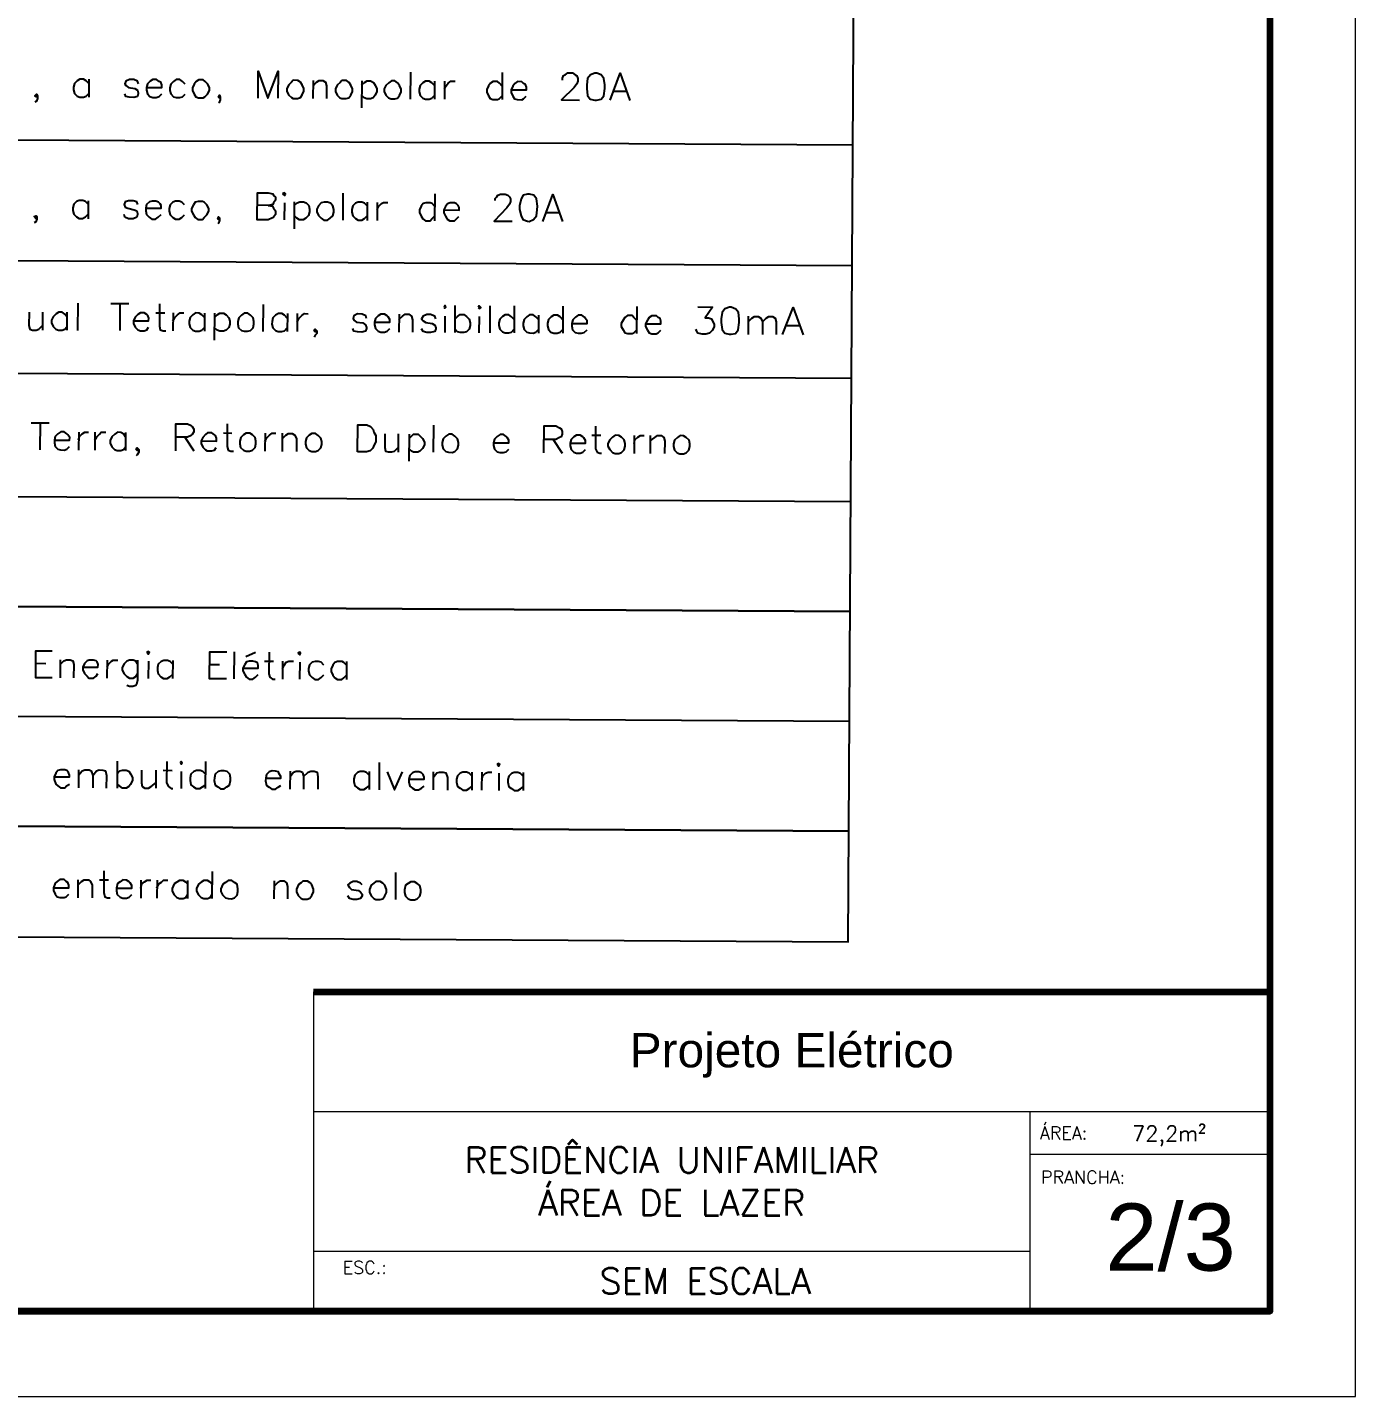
# Model space of a CAD drawing. Header units: millimetres. Extents: x 0 to 13.3, y 0.1 to 9.5.
# Drawn here: x 10.868 to 13.327, y 0.061 to 2.595 of the extents above; entities that cross this region are included whole.
import ezdxf

# ---------------------------------------------------------------- set-up
doc = ezdxf.new("R2010")
doc.units = ezdxf.units.MM
for name, color, linetype, lineweight in [('0.13', 6, 'Continuous', 13), ('0.20', 7, 'Continuous', 20), ('1.00', 5, 'Continuous', 100), ('cotas', 6, 'Continuous', 9)]:
    doc.layers.add(name, color=color, linetype=linetype, lineweight=lineweight)
doc.layers.add('PDF_Geometria', color=7, linetype='Continuous')
doc.styles.add('80X50', font='arial.ttf', dxfattribs={"height": 0.075})
doc.styles.add('REGUA60', font='romans.shx', dxfattribs={"height": 1.5})
doc.styles.add('ROMANS', font='romans.shx')

# ---------------------------------------------------------------- blocks, each defined once
blk = doc.blocks.new('quadro')
at = {"layer": '0.13', "linetype": 'Continuous', "transparency": 33554687}
for p, q in [((1545.2024, 879.4041), (1550.7936, 879.4041)), ((1549.3893, 879.4041), (1549.3893, 878.2385)), ((1549.3893, 879.1541), (1550.7936, 879.1541)), ((1545.2024, 878.5885), (1549.3893, 878.5885))]:
    blk.add_line(p, q, dxfattribs=at)
at = {"layer": '0.20', "color": 5, "linetype": 'Continuous', "transparency": 33554687}
blk.add_line((1545.2024, 880.1041), (1545.2024, 878.2385), dxfattribs=at)
at = {"layer": '1.00', "transparency": 33554687}
blk.add_line((1545.2024, 880.1041), (1550.7936, 880.1041), dxfattribs=at)
blk.add_lwpolyline([(1550.7936, 906.9385), (1510.4936, 906.9385), (1510.4936, 878.2385), (1550.7936, 878.2385)], close=True, dxfattribs=at)
blk.add_lwpolyline([(1550.7936, 878.2385), (1542.2236, 878.2385)], dxfattribs=at)
blk.add_lwpolyline([(1550.7936, 878.2385), (1542.2236, 878.2385)], dxfattribs=at)
at = {"layer": 'cotas', "transparency": 33554687}
blk.add_lwpolyline([(1551.2936, 907.4385), (1509.2436, 907.4385), (1509.2436, 877.7385), (1551.2936, 877.7385)], close=True, dxfattribs=at)
at = {"color": 255, "transparency": 33554687, "style": '80X50'}
blk.add_text('2/3', height=0.39223, dxfattribs=at).set_placement((1549.8313, 878.4746))
at = {"color": 255, "transparency": 33554687, "insert": (1547.998, 879.7322), "char_height": 0.2, "attachment_point": 5, "style": '80X50'}
blk.add_mtext_dynamic_manual_height_columns('\\pxqc;{\\C3;Projeto Elétrico}', width=5.591271, gutter_width=0.375, heights=[0.7], dxfattribs=at)
at = {"layer": '0.20', "color": 40, "transparency": 33554687, "style": 'REGUA60'}
for s, p in [('ÁREA: ', (1549.4483, 879.2416)), ('PRANCHA:', (1549.4547, 878.9829))]:
    blk.add_text(s, height=0.075, dxfattribs=at).set_placement(p)
at = {"layer": '0.20', "transparency": 33554687, "style": 'REGUA60'}
blk.add_text('72,2m²', height=0.09, dxfattribs=at).set_placement((1549.9872, 879.23))
at = {"layer": '0.20', "color": 4, "transparency": 33554687, "char_height": 0.15, "attachment_point": 5, "style": 'ROMANS'}
for s, insert, width in [('RESIDÊNCIA UNIFAMILIAR\\PÁREA DE LAZER', (1547.2958, 878.9963), 4.186955), ('SEM ESCALA', (1547.4919, 878.4135), 3.435796)]:
    blk.add_mtext(s, dxfattribs=dict(at, insert=insert, width=width))
at = {"layer": '0.20', "color": 40, "transparency": 33554687, "insert": (1545.3221, 878.5304), "char_height": 0.075, "width": 1.352845, "attachment_point": 1, "style": 'REGUA60'}
blk.add_mtext('\\pxql; ESC.:', dxfattribs=at)

msp = doc.modelspace()

# ---------------------------------------------------------------- linework, layer by layer
at = {"layer": 'PDF_Geometria', "lineweight": 25}
for points in [[(12.408, 4.2944), (9.4014, 4.3123), (9.3812, 0.9207), (12.3878, 0.9028), (12.4121, 4.9877), (9.4055, 5.0056), (9.3881, 2.0824)], [(11.2954, 2.4643), (11.2957, 2.5143), (11.3137, 2.4642), (11.3324, 2.5141), (11.3321, 2.4641)], [(11.5774, 2.5126), (11.5771, 2.4626)], [(11.7474, 2.5116), (11.7471, 2.4616)], [(11.859, 2.4976), (11.859, 2.501), (11.8607, 2.506), (11.864, 2.5076), (11.869, 2.5109), (11.8774, 2.5109), (11.8823, 2.5075), (11.8857, 2.5058), (11.8873, 2.5008), (11.8873, 2.4958), (11.8856, 2.4908), (11.8805, 2.4842), (11.8571, 2.461), (11.8904, 2.4608)], [(11.9471, 2.4604), (11.9657, 2.5103), (11.9837, 2.4602)], [(10.9822, 2.4912), (10.9773, 2.4962), (10.9723, 2.4996), (10.9656, 2.4996), (10.9606, 2.4963), (10.9556, 2.4914), (10.9539, 2.4847), (10.9538, 2.4797), (10.9555, 2.473), (10.9604, 2.468), (10.9654, 2.4663), (10.9721, 2.4663), (10.9771, 2.4679), (10.9821, 2.4729)], [(10.9823, 2.4995), (10.9821, 2.4662)], [(11.0739, 2.4907), (11.0723, 2.4957), (11.0656, 2.499), (11.0573, 2.4991), (11.0506, 2.4958), (11.0489, 2.4908), (11.0505, 2.4875), (11.0555, 2.4841), (11.0672, 2.4824), (11.0722, 2.479), (11.0738, 2.474), (11.0738, 2.4723), (11.0721, 2.4673), (11.0654, 2.4657), (11.0571, 2.4658), (11.0504, 2.4675), (11.0488, 2.4725)], [(11.0889, 2.4839), (11.1172, 2.4837), (11.1172, 2.4887), (11.1156, 2.4937), (11.1123, 2.4954), (11.1073, 2.4988), (11.1006, 2.4988), (11.0956, 2.4955), (11.0906, 2.4906), (11.0889, 2.4839), (11.0888, 2.4789), (11.0905, 2.4722), (11.0954, 2.4672), (11.1004, 2.4655), (11.1071, 2.4655), (11.1121, 2.4671), (11.1171, 2.4721)], [(11.1606, 2.4901), (11.1556, 2.4952), (11.1506, 2.4985), (11.1439, 2.4986), (11.1389, 2.4953), (11.1339, 2.4903), (11.1322, 2.4836), (11.1322, 2.4786), (11.1338, 2.472), (11.1388, 2.4669), (11.1437, 2.4652), (11.1504, 2.4652), (11.1554, 2.4668), (11.1605, 2.4718)], [(11.3973, 2.4971), (11.3971, 2.4637)], [(11.3972, 2.4871), (11.4039, 2.4937), (11.4089, 2.497), (11.4156, 2.4969), (11.4206, 2.4936), (11.4222, 2.4869), (11.4221, 2.4636)], [(11.4873, 2.4965), (11.487, 2.4465)], [(11.4872, 2.4882), (11.4923, 2.4932), (11.4973, 2.4965), (11.5039, 2.4964), (11.5089, 2.4931), (11.5122, 2.488), (11.5155, 2.4813), (11.5155, 2.4764), (11.5121, 2.4697), (11.5087, 2.4647), (11.5037, 2.4631), (11.4971, 2.4631), (11.4921, 2.4648), (11.4871, 2.4699)], [(11.6222, 2.4874), (11.6172, 2.4924), (11.6123, 2.4958), (11.6056, 2.4958), (11.6006, 2.4925), (11.5956, 2.4875), (11.5938, 2.4809), (11.5938, 2.4759), (11.5954, 2.4692), (11.6004, 2.4642), (11.6054, 2.4625), (11.6121, 2.4624), (11.6171, 2.4641), (11.6221, 2.469)], [(11.6223, 2.4957), (11.6221, 2.4624)], [(11.6406, 2.4956), (11.6404, 2.4623)], [(11.6405, 2.4806), (11.6439, 2.4873), (11.6472, 2.4922), (11.6523, 2.4955), (11.6606, 2.4955)], [(11.7472, 2.4866), (11.7422, 2.4917), (11.7389, 2.495), (11.7306, 2.4951), (11.7256, 2.4918), (11.7222, 2.4868), (11.7188, 2.4801), (11.7188, 2.4751), (11.7221, 2.4685), (11.7254, 2.4634), (11.7304, 2.4617), (11.7387, 2.4617), (11.7421, 2.4633), (11.7471, 2.4683)], [(11.7638, 2.4799), (11.7922, 2.4797), (11.7922, 2.4847), (11.7906, 2.4897), (11.7872, 2.4914), (11.7839, 2.4947), (11.7756, 2.4948), (11.7706, 2.4915), (11.7672, 2.4865), (11.7638, 2.4799), (11.7638, 2.4749), (11.7671, 2.4682), (11.7704, 2.4632), (11.7754, 2.4615), (11.7837, 2.4614), (11.7871, 2.4631), (11.7921, 2.468)], [(10.8871, 2.4684), (10.8854, 2.4668), (10.8821, 2.4685), (10.8854, 2.4718), (10.8871, 2.4684), (10.8871, 2.4634), (10.8854, 2.4584), (10.882, 2.4568)], [(11.2254, 2.4664), (11.2237, 2.4648), (11.2221, 2.4664), (11.2238, 2.4698), (11.2254, 2.4664), (11.2254, 2.4614), (11.2237, 2.4564), (11.222, 2.4548)], [(11.9538, 2.4771), (11.9772, 2.4769)], [(9.39, 2.3957), (12.3966, 2.3778)], [(11.3142, 2.2659), (11.3225, 2.2642), (11.3242, 2.2608), (11.3275, 2.2558), (11.3275, 2.2491), (11.3241, 2.2442), (11.3224, 2.2425), (11.3141, 2.2392), (11.2941, 2.2393), (11.2944, 2.2893), (11.3144, 2.2892), (11.3227, 2.2875), (11.3243, 2.2842), (11.3276, 2.2808), (11.3276, 2.2758), (11.3243, 2.2708), (11.3226, 2.2675), (11.3142, 2.2659), (11.2942, 2.266)], [(11.4527, 2.2884), (11.4524, 2.2384)], [(11.6227, 2.2874), (11.6224, 2.2374)], [(11.7343, 2.275), (11.7343, 2.2784), (11.7377, 2.2817), (11.7393, 2.285), (11.7444, 2.2866), (11.7527, 2.2866), (11.7577, 2.2849), (11.761, 2.2815), (11.7626, 2.2782), (11.7626, 2.2732), (11.7609, 2.2682), (11.7559, 2.2616), (11.7324, 2.2367), (11.7657, 2.2365)], [(11.8224, 2.2362), (11.841, 2.2861), (11.8591, 2.236)], [(10.9809, 2.2679), (10.9759, 2.2729), (10.9709, 2.2746), (10.9643, 2.2746), (10.9593, 2.273), (10.9542, 2.268), (10.9525, 2.2614), (10.9525, 2.2564), (10.9541, 2.2497), (10.9591, 2.2447), (10.9641, 2.2413), (10.9707, 2.2413), (10.9758, 2.2446), (10.9808, 2.2495)], [(10.9809, 2.2745), (10.9807, 2.2412)], [(11.0726, 2.2673), (11.0709, 2.2723), (11.0643, 2.274), (11.0559, 2.2741), (11.0493, 2.2725), (11.0476, 2.2675), (11.0492, 2.2625), (11.0542, 2.2608), (11.0658, 2.2574), (11.0708, 2.2557), (11.0725, 2.2507), (11.0725, 2.249), (11.0708, 2.244), (11.0641, 2.2407), (11.0557, 2.2408), (11.0491, 2.2441), (11.0475, 2.2491)], [(11.0875, 2.2606), (11.1159, 2.2604), (11.1159, 2.2654), (11.1142, 2.2687), (11.1109, 2.2721), (11.1059, 2.2738), (11.0993, 2.2738), (11.0943, 2.2722), (11.0892, 2.2672), (11.0875, 2.2606), (11.0875, 2.2556), (11.0891, 2.2489), (11.0941, 2.2439), (11.0991, 2.2405), (11.1057, 2.2405), (11.1108, 2.2438), (11.1158, 2.2487)], [(11.1592, 2.2668), (11.1543, 2.2718), (11.1493, 2.2735), (11.1426, 2.2736), (11.1376, 2.2719), (11.1326, 2.267), (11.1309, 2.2603), (11.1308, 2.2553), (11.1325, 2.2486), (11.1374, 2.2436), (11.1424, 2.2402), (11.1491, 2.2402), (11.1541, 2.2435), (11.1591, 2.2485)], [(11.3443, 2.2707), (11.3441, 2.239)], [(11.3626, 2.2723), (11.3623, 2.2223)], [(11.3626, 2.2656), (11.3676, 2.2706), (11.3726, 2.2722), (11.3793, 2.2722), (11.3843, 2.2705), (11.3892, 2.2654), (11.3909, 2.2588), (11.3908, 2.2538), (11.3891, 2.2471), (11.3841, 2.2421), (11.3791, 2.2388), (11.3724, 2.2389), (11.3674, 2.2422), (11.3624, 2.2473)], [(11.4976, 2.2648), (11.4926, 2.2698), (11.4876, 2.2715), (11.4809, 2.2716), (11.4759, 2.2699), (11.4709, 2.2649), (11.4692, 2.2583), (11.4692, 2.2533), (11.4708, 2.2466), (11.4757, 2.2416), (11.4807, 2.2382), (11.4874, 2.2382), (11.4924, 2.2415), (11.4974, 2.2465)], [(11.4976, 2.2715), (11.4974, 2.2381)], [(11.5159, 2.2713), (11.5157, 2.238)], [(11.5158, 2.258), (11.5192, 2.2647), (11.5243, 2.2696), (11.5276, 2.2713), (11.5359, 2.2712)], [(11.6226, 2.264), (11.6176, 2.2691), (11.6143, 2.2708), (11.6059, 2.2708), (11.6009, 2.2692), (11.5976, 2.2642), (11.5942, 2.2575), (11.5942, 2.2525), (11.5974, 2.2459), (11.6007, 2.2408), (11.6057, 2.2375), (11.6141, 2.2374), (11.6174, 2.2407), (11.6224, 2.2457)], [(11.6392, 2.2573), (11.6675, 2.2571), (11.6675, 2.2621), (11.6659, 2.2654), (11.6626, 2.2688), (11.6593, 2.2705), (11.6509, 2.2705), (11.6459, 2.2689), (11.6426, 2.2639), (11.6392, 2.2573), (11.6391, 2.2523), (11.6424, 2.2456), (11.6457, 2.2406), (11.6507, 2.2372), (11.6591, 2.2372), (11.6624, 2.2405), (11.6674, 2.2454)], [(10.8858, 2.2451), (10.8841, 2.2418), (10.8808, 2.2451), (10.8841, 2.2468), (10.8858, 2.2451), (10.8857, 2.2401), (10.884, 2.2351), (10.8807, 2.2335)], [(11.2241, 2.2431), (11.2224, 2.2398), (11.2208, 2.2431), (11.2224, 2.2448), (11.2241, 2.2431), (11.2241, 2.2381), (11.2224, 2.2331), (11.2207, 2.2314)], [(11.8292, 2.2528), (11.8525, 2.2527)], [(9.3886, 2.1724), (12.3952, 2.1544)], [(10.9615, 2.0846), (10.9612, 2.0346)], [(11.0231, 2.0843), (11.0565, 2.0841)], [(11.0398, 2.0842), (11.0395, 2.0342)], [(11.1131, 2.0837), (11.1129, 2.0421), (11.1145, 2.0354), (11.1195, 2.0337), (11.1245, 2.0337)], [(11.3048, 2.0826), (11.3045, 2.0326)], [(11.6598, 2.0805), (11.6595, 2.0305)], [(11.7248, 2.0801), (11.7245, 2.0301)], [(11.7698, 2.0798), (11.7695, 2.0298)], [(11.8598, 2.0793), (11.8595, 2.0293)], [(11.9965, 2.0785), (11.9962, 2.0285)], [(12.1098, 2.0778), (12.1365, 2.0776), (12.123, 2.0577), (12.1297, 2.0577), (12.1347, 2.056), (12.1363, 2.0526), (12.1396, 2.046), (12.1396, 2.041), (12.1362, 2.0343), (12.1312, 2.0293), (12.1245, 2.0277), (12.1178, 2.0277), (12.1095, 2.0295), (12.1078, 2.0328), (12.1062, 2.0362)], [(10.8714, 2.0685), (10.8712, 2.0435), (10.8729, 2.0368), (10.8778, 2.0351), (10.8845, 2.0351), (10.8895, 2.0367), (10.8962, 2.0434)], [(10.8964, 2.0684), (10.8962, 2.035)], [(10.9413, 2.0598), (10.938, 2.0648), (10.933, 2.0682), (10.9264, 2.0682), (10.9214, 2.0649), (10.9163, 2.0599), (10.9129, 2.0533), (10.9129, 2.0483), (10.9162, 2.0416), (10.9212, 2.0366), (10.9262, 2.0349), (10.9328, 2.0348), (10.9379, 2.0365), (10.9412, 2.0414)], [(10.9414, 2.0681), (10.9412, 2.0348)], [(11.0646, 2.0524), (11.0929, 2.0522), (11.093, 2.0572), (11.0913, 2.0622), (11.0897, 2.0639), (11.0847, 2.0672), (11.078, 2.0673), (11.073, 2.064), (11.068, 2.059), (11.0646, 2.0524), (11.0646, 2.0474), (11.0679, 2.0407), (11.0728, 2.0356), (11.0778, 2.034), (11.0845, 2.0339), (11.0895, 2.0355), (11.0929, 2.0405)], [(11.1064, 2.0671), (11.123, 2.067)], [(11.138, 2.0669), (11.1378, 2.0336)], [(11.1379, 2.0519), (11.1413, 2.0586), (11.1463, 2.0635), (11.1514, 2.0668), (11.158, 2.0668)], [(11.1963, 2.0582), (11.1913, 2.0633), (11.1864, 2.0666), (11.1797, 2.0667), (11.1747, 2.0634), (11.1697, 2.0584), (11.1679, 2.0517), (11.1679, 2.0467), (11.1695, 2.0401), (11.1745, 2.035), (11.1795, 2.0333), (11.1862, 2.0333), (11.1912, 2.0349), (11.1962, 2.0399)], [(11.1964, 2.0666), (11.1962, 2.0332)], [(11.2147, 2.0665), (11.2144, 2.0165)], [(11.2147, 2.0581), (11.2197, 2.0631), (11.2247, 2.0664), (11.2314, 2.0664), (11.2363, 2.063), (11.2413, 2.058), (11.2429, 2.0513), (11.2429, 2.0463), (11.2412, 2.0396), (11.2362, 2.0347), (11.2312, 2.033), (11.2245, 2.0331), (11.2195, 2.0348), (11.2145, 2.0398)], [(11.3496, 2.0573), (11.3447, 2.0624), (11.3397, 2.0657), (11.333, 2.0658), (11.328, 2.0625), (11.323, 2.0575), (11.3213, 2.0508), (11.3212, 2.0458), (11.3229, 2.0392), (11.3278, 2.0341), (11.3328, 2.0324), (11.3395, 2.0324), (11.3445, 2.034), (11.3495, 2.039)], [(11.3497, 2.0657), (11.3495, 2.0323)], [(11.368, 2.0656), (11.3678, 2.0322)], [(11.3679, 2.0506), (11.3713, 2.0572), (11.3763, 2.0622), (11.3814, 2.0655), (11.388, 2.0654)], [(11.4963, 2.0565), (11.4947, 2.0615), (11.488, 2.0648), (11.4797, 2.0649), (11.473, 2.0616), (11.4713, 2.0566), (11.473, 2.0533), (11.4779, 2.0499), (11.4896, 2.0482), (11.4946, 2.0448), (11.4962, 2.0398), (11.4962, 2.0381), (11.4945, 2.0331), (11.4878, 2.0315), (11.4795, 2.0316), (11.4728, 2.0333), (11.4712, 2.0383)], [(11.5113, 2.0497), (11.5396, 2.0495), (11.5396, 2.0545), (11.5363, 2.0596), (11.5347, 2.0612), (11.5297, 2.0646), (11.523, 2.0646), (11.518, 2.0613), (11.513, 2.0564), (11.5113, 2.0497), (11.5112, 2.0447), (11.5129, 2.038), (11.5178, 2.033), (11.5228, 2.0313), (11.5295, 2.0313), (11.5345, 2.0329), (11.5395, 2.0379)], [(11.5564, 2.0644), (11.5562, 2.0311)], [(11.5563, 2.0544), (11.563, 2.0611), (11.568, 2.0644), (11.5747, 2.0643), (11.5797, 2.061), (11.5813, 2.0543), (11.5812, 2.031)], [(11.6246, 2.0557), (11.623, 2.0607), (11.6147, 2.0641), (11.608, 2.0641), (11.6013, 2.0608), (11.598, 2.0559), (11.6013, 2.0525), (11.6063, 2.0491), (11.6179, 2.0474), (11.6229, 2.044), (11.6245, 2.039), (11.6245, 2.0374), (11.6228, 2.0324), (11.6145, 2.0308), (11.6078, 2.0308), (11.6012, 2.0325), (11.5979, 2.0375)], [(11.6413, 2.0606), (11.6412, 2.0306)], [(11.6596, 2.0555), (11.6647, 2.0605), (11.6697, 2.0638), (11.6764, 2.0637), (11.6813, 2.0604), (11.6863, 2.0553), (11.6879, 2.0486), (11.6879, 2.0436), (11.6862, 2.037), (11.6812, 2.032), (11.6762, 2.0304), (11.6695, 2.0304), (11.6645, 2.0321), (11.6595, 2.0371)], [(11.7047, 2.0602), (11.7045, 2.0302)], [(11.7696, 2.0548), (11.7647, 2.0599), (11.7597, 2.0632), (11.753, 2.0633), (11.748, 2.06), (11.743, 2.055), (11.7413, 2.0483), (11.7412, 2.0433), (11.7429, 2.0367), (11.7478, 2.0316), (11.7528, 2.0299), (11.7595, 2.0299), (11.7645, 2.0315), (11.7695, 2.0365)], [(11.8146, 2.0546), (11.8097, 2.0596), (11.8047, 2.063), (11.798, 2.063), (11.793, 2.0597), (11.788, 2.0547), (11.7863, 2.0481), (11.7862, 2.0431), (11.7879, 2.0364), (11.7928, 2.0314), (11.7978, 2.0297), (11.8045, 2.0296), (11.8095, 2.0313), (11.8145, 2.0362)], [(11.8147, 2.0629), (11.8145, 2.0296)], [(11.8596, 2.0543), (11.8547, 2.0593), (11.8497, 2.0627), (11.843, 2.0627), (11.838, 2.0594), (11.833, 2.0544), (11.8313, 2.0478), (11.8312, 2.0428), (11.8329, 2.0361), (11.8378, 2.0311), (11.8428, 2.0294), (11.8495, 2.0293), (11.8545, 2.031), (11.8595, 2.036)], [(11.8763, 2.0475), (11.9046, 2.0474), (11.9046, 2.0524), (11.9013, 2.0574), (11.8997, 2.0591), (11.8947, 2.0624), (11.888, 2.0625), (11.883, 2.0592), (11.878, 2.0542), (11.8763, 2.0475), (11.8762, 2.0425), (11.8779, 2.0358), (11.8828, 2.0308), (11.8878, 2.0291), (11.8945, 2.0291), (11.8995, 2.0307), (11.9045, 2.0357)], [(11.9963, 2.0535), (11.9913, 2.0585), (11.988, 2.0619), (11.9797, 2.0619), (11.9747, 2.0586), (11.9713, 2.0536), (11.9679, 2.047), (11.9679, 2.042), (11.9712, 2.0353), (11.9745, 2.0303), (11.9795, 2.0286), (11.9878, 2.0285), (11.9912, 2.0302), (11.9962, 2.0351)], [(12.0129, 2.0467), (12.0413, 2.0465), (12.0413, 2.0515), (12.0397, 2.0565), (12.0363, 2.0582), (12.033, 2.0616), (12.0247, 2.0616), (12.0197, 2.0583), (12.0163, 2.0534), (12.0129, 2.0467), (12.0129, 2.0417), (12.0162, 2.035), (12.0195, 2.03), (12.0245, 2.0283), (12.0328, 2.0283), (12.0362, 2.0299), (12.0412, 2.0349)], [(12.203, 2.0606), (12.2028, 2.0272)], [(12.203, 2.0506), (12.2097, 2.0572), (12.2147, 2.0605), (12.2213, 2.0605), (12.2263, 2.0571), (12.2296, 2.0504), (12.2295, 2.0271)], [(12.2296, 2.0504), (12.2363, 2.057), (12.2413, 2.0603), (12.248, 2.0603), (12.253, 2.0569), (12.2546, 2.0503), (12.2545, 2.0269)], [(12.2661, 2.0269), (12.2864, 2.0767), (12.3045, 2.0266)], [(11.4045, 2.0337), (11.4012, 2.032), (11.3995, 2.0337), (11.4012, 2.037), (11.4045, 2.0337), (11.4045, 2.0287), (11.4011, 2.0254), (11.3994, 2.022)], [(12.2746, 2.0435), (12.2979, 2.0433)], [(9.3874, 1.964), (12.394, 1.9461)], [(10.8752, 1.8635), (10.9085, 1.8633)], [(10.8918, 1.8634), (10.8915, 1.8134)], [(11.1432, 1.8119), (11.1435, 1.8619), (11.1651, 1.8618), (11.1718, 1.8584), (11.1734, 1.8567), (11.1768, 1.8517), (11.1767, 1.8467), (11.1734, 1.8417), (11.1717, 1.8401), (11.165, 1.8368), (11.1433, 1.8369)], [(11.2385, 1.8613), (11.2382, 1.8197), (11.2399, 1.813), (11.2448, 1.8113), (11.2498, 1.8113)], [(11.6201, 1.859), (11.6198, 1.809)], [(11.8248, 1.8078), (11.8251, 1.8578), (11.8468, 1.8577), (11.8534, 1.8543), (11.8568, 1.8526), (11.8584, 1.8476), (11.8584, 1.8426), (11.8567, 1.8376), (11.8533, 1.836), (11.8467, 1.8327), (11.825, 1.8328)], [(11.9201, 1.8573), (11.9199, 1.8156), (11.9232, 1.8089), (11.9282, 1.8072), (11.9315, 1.8072)], [(10.9183, 1.8316), (10.9466, 1.8314), (10.9467, 1.8364), (10.9434, 1.8414), (10.9417, 1.8431), (10.9367, 1.8465), (10.9301, 1.8465), (10.925, 1.8432), (10.92, 1.8382), (10.9183, 1.8316), (10.9183, 1.8266), (10.9199, 1.8199), (10.9249, 1.8149), (10.9299, 1.8132), (10.9365, 1.8131), (10.9415, 1.8148), (10.9466, 1.8197)], [(10.9634, 1.8463), (10.9632, 1.813)], [(10.9633, 1.8313), (10.965, 1.838), (10.97, 1.8429), (10.975, 1.8462), (10.9817, 1.8462)], [(10.9934, 1.8461), (10.9932, 1.8128)], [(10.9933, 1.8311), (10.9967, 1.8378), (11.0017, 1.8427), (11.005, 1.8461), (11.0134, 1.846)], [(11.05, 1.8374), (11.0467, 1.8425), (11.0417, 1.8458), (11.035, 1.8459), (11.03, 1.8426), (11.025, 1.8376), (11.0216, 1.831), (11.0216, 1.826), (11.0249, 1.8193), (11.0299, 1.8142), (11.0348, 1.8125), (11.0415, 1.8125), (11.0465, 1.8141), (11.0499, 1.8191)], [(11.05, 1.8458), (11.0498, 1.8124)], [(11.16, 1.8368), (11.1765, 1.8117)], [(11.19, 1.8299), (11.2183, 1.8298), (11.2183, 1.8348), (11.2167, 1.8398), (11.215, 1.8415), (11.21, 1.8448), (11.2017, 1.8449), (11.1984, 1.8416), (11.1933, 1.8366), (11.19, 1.8299), (11.1899, 1.8249), (11.1932, 1.8183), (11.1982, 1.8132), (11.2015, 1.8115), (11.2098, 1.8115), (11.2149, 1.8131), (11.2182, 1.8181)], [(11.2317, 1.8447), (11.2467, 1.8446)], [(11.3084, 1.8442), (11.3082, 1.8109)], [(11.3083, 1.8292), (11.3117, 1.8359), (11.3167, 1.8409), (11.3217, 1.8442), (11.3284, 1.8441)], [(11.34, 1.8441), (11.3398, 1.8107)], [(11.34, 1.8341), (11.3467, 1.8407), (11.3517, 1.844), (11.3584, 1.8439), (11.3634, 1.8406), (11.3666, 1.8339), (11.3665, 1.8106)], [(11.53, 1.8429), (11.5299, 1.8179), (11.5315, 1.8112), (11.5365, 1.8095), (11.5432, 1.8095), (11.5482, 1.8111), (11.5549, 1.8178)], [(11.555, 1.8428), (11.5548, 1.8094)], [(11.575, 1.8427), (11.5747, 1.7927)], [(11.575, 1.8343), (11.58, 1.8393), (11.5834, 1.8426), (11.5917, 1.8426), (11.595, 1.8392), (11.6, 1.8342), (11.6033, 1.8275), (11.6033, 1.8225), (11.5999, 1.8158), (11.5948, 1.8109), (11.5915, 1.8092), (11.5832, 1.8093), (11.5798, 1.811), (11.5749, 1.816)], [(11.7316, 1.8267), (11.7599, 1.8265), (11.76, 1.8315), (11.7567, 1.8366), (11.755, 1.8382), (11.75, 1.8416), (11.7434, 1.8416), (11.7383, 1.8383), (11.7333, 1.8334), (11.7316, 1.8267), (11.7316, 1.8217), (11.7332, 1.815), (11.7382, 1.81), (11.7432, 1.8083), (11.7498, 1.8083), (11.7548, 1.8099), (11.7599, 1.8149)], [(11.8417, 1.8327), (11.8582, 1.8076)], [(11.8733, 1.8259), (11.9016, 1.8257), (11.9016, 1.8307), (11.8983, 1.8357), (11.8967, 1.8374), (11.8917, 1.8408), (11.885, 1.8408), (11.88, 1.8375), (11.875, 1.8325), (11.8733, 1.8259), (11.8732, 1.8209), (11.8749, 1.8142), (11.8798, 1.8092), (11.8848, 1.8075), (11.8915, 1.8074), (11.8965, 1.8091), (11.9015, 1.814)], [(11.9134, 1.8406), (11.93, 1.8405)], [(11.9917, 1.8402), (11.9915, 1.8068)], [(11.9916, 1.8252), (11.9933, 1.8318), (11.9983, 1.8368), (12.0034, 1.8401), (12.01, 1.8401)], [(12.0217, 1.84), (12.0215, 1.8067)], [(12.0216, 1.83), (12.03, 1.8366), (12.035, 1.8399), (12.0417, 1.8399), (12.0467, 1.8365), (12.0483, 1.8298), (12.0482, 1.8065)], [(11.0749, 1.814), (11.0715, 1.8123), (11.0699, 1.814), (11.0715, 1.8173), (11.0749, 1.814), (11.0748, 1.809), (11.0715, 1.804), (11.0698, 1.8023)], [(9.386, 1.7357), (12.3926, 1.7178)], [(10.914, 1.3916), (10.884, 1.3918), (10.8843, 1.4418), (10.9143, 1.4416)], [(10.9292, 1.4248), (10.929, 1.3915)], [(10.9292, 1.4165), (10.9359, 1.4231), (10.9409, 1.4248), (10.9475, 1.4247), (10.9525, 1.423), (10.9542, 1.4163), (10.954, 1.3913)], [(10.9708, 1.4112), (10.9991, 1.4111), (10.9992, 1.4161), (10.9975, 1.4211), (10.9959, 1.4228), (10.9909, 1.4245), (10.9825, 1.4245), (10.9792, 1.4229), (10.9742, 1.4179), (10.9708, 1.4112), (10.9708, 1.4062), (10.9741, 1.3996), (10.979, 1.3945), (10.9823, 1.3912), (10.9907, 1.3911), (10.9957, 1.3944), (10.9991, 1.3994)], [(11.0159, 1.4243), (11.0157, 1.391)], [(11.0158, 1.411), (11.0192, 1.4176), (11.0242, 1.4226), (11.0275, 1.4242), (11.0359, 1.4242)], [(11.0725, 1.4173), (11.0692, 1.4223), (11.0642, 1.424), (11.0575, 1.4241), (11.0525, 1.4224), (11.0475, 1.4175), (11.0441, 1.4108), (11.0441, 1.4058), (11.0474, 1.3991), (11.0524, 1.3941), (11.0573, 1.3907), (11.064, 1.3907), (11.069, 1.394), (11.0724, 1.399)], [(11.0725, 1.424), (11.0723, 1.3873), (11.0706, 1.379), (11.0689, 1.3773), (11.0639, 1.3757), (11.0572, 1.3757), (11.0523, 1.3774)], [(11.0925, 1.4222), (11.0923, 1.3905)], [(11.1375, 1.4169), (11.1325, 1.4219), (11.1275, 1.4236), (11.1209, 1.4237), (11.1159, 1.422), (11.1108, 1.4171), (11.1091, 1.4104), (11.1091, 1.4054), (11.1107, 1.3987), (11.1157, 1.3937), (11.1207, 1.3904), (11.1273, 1.3903), (11.1324, 1.3936), (11.1374, 1.3986)], [(11.1375, 1.4236), (11.1373, 1.3903)], [(11.2373, 1.3897), (11.2057, 1.3898), (11.206, 1.4398), (11.2376, 1.4397)], [(11.251, 1.4396), (11.2507, 1.3896)], [(11.2674, 1.4095), (11.2958, 1.4093), (11.2958, 1.4143), (11.2942, 1.4193), (11.2909, 1.421), (11.2859, 1.4227), (11.2792, 1.4227), (11.2742, 1.4211), (11.2708, 1.4161), (11.2674, 1.4095), (11.2674, 1.4045), (11.2707, 1.3978), (11.274, 1.3928), (11.279, 1.3894), (11.2857, 1.3894), (11.2907, 1.3927), (11.2957, 1.3976)], [(11.2726, 1.4311), (11.291, 1.4393)], [(11.3075, 1.4226), (11.3242, 1.4225)], [(11.316, 1.4392), (11.3157, 1.3992), (11.3173, 1.3925), (11.3223, 1.3891), (11.3273, 1.3891)], [(11.3409, 1.4224), (11.3407, 1.389)], [(11.3408, 1.409), (11.3442, 1.4157), (11.3475, 1.4207), (11.3525, 1.4223), (11.3609, 1.4223)], [(11.3725, 1.4205), (11.3723, 1.3889)], [(11.4175, 1.4152), (11.4125, 1.4203), (11.4075, 1.422), (11.4009, 1.422), (11.3958, 1.4204), (11.3908, 1.4154), (11.3891, 1.4088), (11.3891, 1.4038), (11.3907, 1.3971), (11.3957, 1.392), (11.4007, 1.3887), (11.4073, 1.3886), (11.4123, 1.3919), (11.4174, 1.3969)], [(11.4592, 1.415), (11.4542, 1.42), (11.4509, 1.4217), (11.4425, 1.4218), (11.4375, 1.4201), (11.4342, 1.4151), (11.4308, 1.4085), (11.4307, 1.4035), (11.434, 1.3968), (11.4373, 1.3918), (11.4423, 1.3884), (11.4507, 1.3884), (11.454, 1.3917), (11.459, 1.3967)], [(11.4592, 1.4217), (11.459, 1.3883)], [(10.8842, 1.4184), (10.9025, 1.4183)], [(11.2058, 1.4165), (11.2242, 1.4164)], [(9.3836, 1.329), (12.3902, 1.3111)], [(10.9179, 1.2082), (10.9462, 1.2081), (10.9463, 1.2114), (10.9446, 1.2164), (10.9413, 1.2198), (10.938, 1.2214), (10.9297, 1.2215), (10.9246, 1.2199), (10.9213, 1.2149), (10.9179, 1.2082), (10.9179, 1.2032), (10.9212, 1.1949), (10.9245, 1.1915), (10.9295, 1.1882), (10.9378, 1.1881), (10.9411, 1.1914), (10.9462, 1.1947)], [(10.963, 1.2213), (10.9628, 1.188)], [(10.9629, 1.2113), (10.9696, 1.2196), (10.9747, 1.2212), (10.983, 1.2212), (10.9863, 1.2195), (10.9896, 1.2111), (10.9895, 1.1878)], [(10.9896, 1.2111), (10.9963, 1.2194), (11.0013, 1.2211), (11.008, 1.221), (11.013, 1.2193), (11.0146, 1.211), (11.0145, 1.1876)], [(11.0348, 1.2375), (11.0345, 1.1875)], [(11.0346, 1.2142), (11.0396, 1.2192), (11.0447, 1.2208), (11.0513, 1.2208), (11.0563, 1.2191), (11.0596, 1.214), (11.0629, 1.2074), (11.0629, 1.2024), (11.0595, 1.194), (11.0561, 1.1907), (11.0511, 1.1874), (11.0445, 1.1875), (11.0395, 1.1908), (11.0345, 1.1942)], [(11.0797, 1.2206), (11.0795, 1.1973), (11.0811, 1.1906), (11.0861, 1.1872), (11.0928, 1.1872), (11.0978, 1.1905), (11.1062, 1.1971)], [(11.1063, 1.2204), (11.1061, 1.1871)], [(11.1197, 1.2204), (11.1363, 1.2203)], [(11.1264, 1.237), (11.1262, 1.197), (11.1295, 1.1903), (11.1345, 1.1869), (11.1378, 1.1869)], [(11.153, 1.2185), (11.1528, 1.1868)], [(11.1979, 1.2132), (11.193, 1.2183), (11.188, 1.2199), (11.1813, 1.22), (11.1763, 1.2184), (11.1713, 1.2134), (11.1696, 1.2067), (11.1695, 1.2017), (11.1712, 1.1934), (11.1761, 1.19), (11.1811, 1.1867), (11.1878, 1.1866), (11.1928, 1.1899), (11.1978, 1.1932)], [(11.1981, 1.2366), (11.1978, 1.1866)], [(11.3096, 1.2059), (11.3379, 1.2057), (11.3379, 1.2091), (11.3346, 1.2141), (11.333, 1.2174), (11.328, 1.2191), (11.3213, 1.2192), (11.3163, 1.2175), (11.3113, 1.2125), (11.3096, 1.2059), (11.3095, 1.2009), (11.3112, 1.1925), (11.3161, 1.1892), (11.3211, 1.1858), (11.3278, 1.1858), (11.3328, 1.1891), (11.3378, 1.1924)], [(11.3546, 1.219), (11.3544, 1.1856)], [(11.3546, 1.209), (11.3613, 1.2172), (11.3663, 1.2189), (11.373, 1.2188), (11.378, 1.2171), (11.3796, 1.2088), (11.3794, 1.1855)], [(11.3796, 1.2088), (11.388, 1.2171), (11.393, 1.2187), (11.3996, 1.2187), (11.4046, 1.217), (11.4063, 1.2086), (11.4061, 1.1853)], [(11.5013, 1.2114), (11.4963, 1.2164), (11.4913, 1.2181), (11.4846, 1.2182), (11.4796, 1.2165), (11.4746, 1.2116), (11.4729, 1.2049), (11.4729, 1.1999), (11.4745, 1.1916), (11.4795, 1.1882), (11.4844, 1.1848), (11.4911, 1.1848), (11.4961, 1.1881), (11.5012, 1.1914)], [(11.5013, 1.2181), (11.5011, 1.1847)], [(11.5197, 1.2346), (11.5194, 1.1846)], [(11.5346, 1.2179), (11.5478, 1.1845), (11.563, 1.2177)], [(11.5746, 1.2043), (11.6029, 1.2041), (11.6029, 1.2075), (11.6013, 1.2125), (11.598, 1.2158), (11.593, 1.2175), (11.5863, 1.2176), (11.5813, 1.2159), (11.5763, 1.211), (11.5746, 1.2043), (11.5745, 1.1993), (11.5762, 1.191), (11.5811, 1.1876), (11.5861, 1.1842), (11.5928, 1.1842), (11.5978, 1.1875), (11.6028, 1.1908)], [(11.6196, 1.2174), (11.6194, 1.184)], [(11.6196, 1.2074), (11.6263, 1.2157), (11.6313, 1.2173), (11.638, 1.2173), (11.643, 1.2156), (11.6462, 1.2072), (11.6461, 1.1839)], [(11.6913, 1.2103), (11.6863, 1.2153), (11.6813, 1.217), (11.6746, 1.217), (11.6696, 1.2154), (11.6646, 1.2104), (11.6629, 1.2038), (11.6629, 1.1988), (11.6645, 1.1904), (11.6695, 1.1871), (11.6744, 1.1837), (11.6811, 1.1837), (11.6861, 1.187), (11.6911, 1.1903)], [(11.6913, 1.2169), (11.6911, 1.1836)], [(11.7096, 1.2168), (11.7094, 1.1835)], [(11.7096, 1.2035), (11.7113, 1.2102), (11.7163, 1.2151), (11.7213, 1.2168), (11.728, 1.2167)], [(11.7863, 1.2097), (11.7813, 1.2147), (11.7763, 1.2164), (11.7696, 1.2165), (11.7646, 1.2148), (11.7596, 1.2099), (11.7579, 1.2032), (11.7579, 1.1982), (11.7595, 1.1899), (11.7645, 1.1865), (11.7694, 1.1831), (11.7761, 1.1831), (11.7811, 1.1864), (11.7861, 1.1897)], [(11.7863, 1.2164), (11.7861, 1.183)], [(11.7413, 1.215), (11.7411, 1.1833)], [(9.3824, 1.1257), (12.389, 1.1078), (9.3824, 1.1257)], [(10.9167, 1.0032), (10.945, 1.0031), (10.945, 1.0081), (10.9434, 1.0131), (10.9401, 1.0148), (10.9368, 1.0181), (10.9284, 1.0182), (10.9234, 1.0149), (10.9201, 1.0115), (10.9167, 1.0032), (10.9167, 0.9982), (10.92, 0.9915), (10.9233, 0.9865), (10.9282, 0.9848), (10.9366, 0.9848), (10.9399, 0.9864), (10.9449, 0.9914)], [(10.9618, 1.018), (10.9616, 0.9846)], [(10.9617, 1.008), (10.9684, 1.0146), (10.9734, 1.0179), (10.9818, 1.0178), (10.9851, 1.0145), (10.9884, 1.0078), (10.9882, 0.9845)], [(11.0018, 1.0177), (11.0184, 1.0176)], [(11.0102, 1.0343), (11.01, 0.9943), (11.0116, 0.986), (11.0166, 0.9843), (11.0216, 0.9843)], [(11.0334, 1.0025), (11.0617, 1.0024), (11.0617, 1.0074), (11.0584, 1.0124), (11.0568, 1.0141), (11.0518, 1.0174), (11.0451, 1.0175), (11.0401, 1.0142), (11.0351, 1.0109), (11.0334, 1.0025), (11.0333, 0.9975), (11.0349, 0.9909), (11.0399, 0.9858), (11.0449, 0.9841), (11.0516, 0.9841), (11.0566, 0.9857), (11.0616, 0.9907)], [(11.0784, 1.0173), (11.0782, 0.9839)], [(11.0784, 1.0023), (11.0801, 1.0106), (11.0851, 1.0139), (11.0901, 1.0172), (11.0968, 1.0172)], [(11.1084, 1.0171), (11.1082, 0.9838)], [(11.1083, 1.0021), (11.1117, 1.0104), (11.1168, 1.0137), (11.1201, 1.017), (11.1284, 1.017)], [(11.1651, 1.0101), (11.1618, 1.0134), (11.1568, 1.0168), (11.1501, 1.0168), (11.1451, 1.0135), (11.1401, 1.0102), (11.1367, 1.0019), (11.1367, 0.9969), (11.1399, 0.9902), (11.1449, 0.9852), (11.1499, 0.9835), (11.1566, 0.9835), (11.1616, 0.9851), (11.1649, 0.9901)], [(11.1651, 1.0167), (11.1649, 0.9834)], [(11.2101, 1.0098), (11.2068, 1.0132), (11.2018, 1.0165), (11.1951, 1.0166), (11.1901, 1.0133), (11.1851, 1.01), (11.1817, 1.0016), (11.1817, 0.9966), (11.1849, 0.99), (11.1899, 0.9849), (11.1949, 0.9832), (11.2016, 0.9832), (11.2066, 0.9848), (11.2099, 0.9898)], [(11.2102, 1.0331), (11.2099, 0.9831)], [(11.3251, 1.0158), (11.3249, 0.9825)], [(11.325, 1.0058), (11.3317, 1.0124), (11.3368, 1.0157), (11.3434, 1.0157), (11.3484, 1.0123), (11.35, 1.0056), (11.3499, 0.9823)], [(11.4884, 1.0082), (11.4851, 1.0115), (11.4784, 1.0149), (11.4718, 1.0149), (11.4651, 1.0116), (11.4617, 1.0083), (11.465, 1.0033), (11.4683, 0.9999), (11.4817, 0.9982), (11.485, 0.9948), (11.4883, 0.9915), (11.4883, 0.9882), (11.4849, 0.9832), (11.4782, 0.9815), (11.4716, 0.9816), (11.4649, 0.9833), (11.4616, 0.9883)], [(11.5502, 1.0311), (11.5499, 0.9811)]]:
    msp.add_lwpolyline(points, dxfattribs=at)
for points in [[(11.919, 2.5106), (11.9107, 2.5073), (11.9056, 2.5007), (11.9039, 2.489), (11.9039, 2.4824), (11.9054, 2.469), (11.9104, 2.4623), (11.9187, 2.4606), (11.9221, 2.4606), (11.9304, 2.4622), (11.9354, 2.4688), (11.9372, 2.4822), (11.9372, 2.4888), (11.9356, 2.5005), (11.9307, 2.5072), (11.9224, 2.5106)], [(11.1856, 2.4983), (11.1806, 2.495), (11.1772, 2.49), (11.1739, 2.4834), (11.1738, 2.4784), (11.1771, 2.4717), (11.1804, 2.4667), (11.1854, 2.465), (11.1937, 2.4649), (11.1971, 2.4666), (11.2021, 2.4716), (11.2055, 2.4782), (11.2055, 2.4832), (11.2022, 2.4899), (11.1973, 2.4949), (11.1939, 2.4983)], [(11.3606, 2.4973), (11.3573, 2.494), (11.3522, 2.489), (11.3489, 2.4823), (11.3488, 2.4773), (11.3521, 2.4707), (11.3571, 2.4656), (11.3604, 2.4639), (11.3687, 2.4639), (11.3738, 2.4655), (11.3771, 2.4705), (11.3805, 2.4772), (11.3805, 2.4822), (11.3772, 2.4888), (11.3739, 2.4939), (11.3689, 2.4972)], [(11.4506, 2.4967), (11.4473, 2.4934), (11.4422, 2.4885), (11.4388, 2.4818), (11.4388, 2.4768), (11.4421, 2.4701), (11.4471, 2.4651), (11.4504, 2.4634), (11.4587, 2.4634), (11.4637, 2.465), (11.4671, 2.47), (11.4705, 2.4766), (11.4705, 2.4816), (11.4672, 2.4883), (11.4639, 2.4933), (11.4589, 2.4967)], [(11.5423, 2.4962), (11.5373, 2.4929), (11.5322, 2.4879), (11.5288, 2.4813), (11.5288, 2.4763), (11.5321, 2.4696), (11.5371, 2.4646), (11.5421, 2.4629), (11.5487, 2.4628), (11.5537, 2.4645), (11.5571, 2.4694), (11.5605, 2.4761), (11.5605, 2.4811), (11.5572, 2.4878), (11.5539, 2.4928), (11.5489, 2.4962)], [(11.341, 2.2874), (11.3443, 2.284), (11.346, 2.2874), (11.3444, 2.289)], [(11.7944, 2.2863), (11.786, 2.2847), (11.7826, 2.2781), (11.7792, 2.2648), (11.7792, 2.2581), (11.7825, 2.2464), (11.7857, 2.2397), (11.7941, 2.2364), (11.7974, 2.2363), (11.8057, 2.2396), (11.8108, 2.2463), (11.8125, 2.2579), (11.8126, 2.2646), (11.811, 2.2779), (11.806, 2.2846), (11.7977, 2.2863)], [(11.1843, 2.2733), (11.1793, 2.2717), (11.1759, 2.2667), (11.1725, 2.2601), (11.1725, 2.2551), (11.1758, 2.2484), (11.1791, 2.2434), (11.1841, 2.24), (11.1924, 2.2399), (11.1958, 2.2433), (11.2008, 2.2482), (11.2042, 2.2549), (11.2042, 2.2599), (11.2009, 2.2666), (11.1959, 2.2716), (11.1926, 2.2733)], [(11.4176, 2.2719), (11.4126, 2.2703), (11.4076, 2.2653), (11.4042, 2.2587), (11.4042, 2.2537), (11.4074, 2.247), (11.4124, 2.242), (11.4174, 2.2386), (11.4241, 2.2386), (11.4291, 2.2419), (11.4341, 2.2468), (11.4358, 2.2535), (11.4359, 2.2585), (11.4342, 2.2652), (11.4293, 2.2702), (11.4243, 2.2719)], [(11.6398, 2.0773), (11.6414, 2.0756), (11.6431, 2.0772), (11.6415, 2.0806)], [(11.7031, 2.0769), (11.7048, 2.0752), (11.7081, 2.0769), (11.7048, 2.0802)], [(11.2697, 2.0661), (11.2647, 2.0628), (11.2597, 2.0579), (11.2579, 2.0512), (11.2579, 2.0462), (11.2595, 2.0395), (11.2645, 2.0345), (11.2695, 2.0328), (11.2762, 2.0328), (11.2812, 2.0344), (11.2862, 2.0394), (11.2879, 2.046), (11.2879, 2.051), (11.2863, 2.0577), (11.2813, 2.0627), (11.2764, 2.0661)], [(12.1681, 2.0774), (12.1598, 2.0742), (12.1547, 2.0675), (12.153, 2.0559), (12.1529, 2.0492), (12.1545, 2.0359), (12.1595, 2.0292), (12.1678, 2.0275), (12.1712, 2.0274), (12.1795, 2.029), (12.1845, 2.0357), (12.1863, 2.049), (12.1863, 2.0557), (12.1847, 2.0674), (12.1798, 2.074), (12.1714, 2.0774)], [(11.4798, 1.8099), (11.4801, 1.8599), (11.4968, 1.8598), (11.5035, 1.8564), (11.5084, 1.8514), (11.5101, 1.8464), (11.5134, 1.8397), (11.5133, 1.828), (11.5099, 1.8214), (11.5082, 1.8164), (11.5032, 1.8114), (11.4965, 1.8098)], [(11.2734, 1.8444), (11.2684, 1.8411), (11.2633, 1.8362), (11.2616, 1.8295), (11.2616, 1.8245), (11.2632, 1.8178), (11.2682, 1.8128), (11.2732, 1.8111), (11.2798, 1.8111), (11.2849, 1.8127), (11.2899, 1.8177), (11.2916, 1.8243), (11.2916, 1.8293), (11.29, 1.836), (11.285, 1.841), (11.28, 1.8444)], [(11.395, 1.8437), (11.39, 1.8404), (11.385, 1.8355), (11.3833, 1.8288), (11.3833, 1.8238), (11.3849, 1.8171), (11.3899, 1.8121), (11.3948, 1.8104), (11.4015, 1.8104), (11.4065, 1.812), (11.4115, 1.817), (11.4133, 1.8236), (11.4133, 1.8286), (11.4117, 1.8353), (11.4067, 1.8403), (11.4017, 1.8437)], [(11.6484, 1.8422), (11.6434, 1.8389), (11.6383, 1.8339), (11.6366, 1.8273), (11.6366, 1.8223), (11.6382, 1.8156), (11.6432, 1.8106), (11.6482, 1.8089), (11.6548, 1.8088), (11.6598, 1.8105), (11.6649, 1.8154), (11.6666, 1.8221), (11.6666, 1.8271), (11.665, 1.8338), (11.66, 1.8388), (11.655, 1.8422)], [(11.9567, 1.8404), (11.9517, 1.8371), (11.9466, 1.8321), (11.9433, 1.8255), (11.9432, 1.8205), (11.9465, 1.8138), (11.9515, 1.8087), (11.9565, 1.807), (11.9632, 1.807), (11.9682, 1.8086), (11.9732, 1.8136), (11.9749, 1.8203), (11.9749, 1.8253), (11.9733, 1.8319), (11.9683, 1.837), (11.9634, 1.8403)], [(12.0767, 1.8397), (12.0717, 1.8364), (12.0666, 1.8314), (12.0649, 1.8247), (12.0649, 1.8197), (12.0665, 1.8131), (12.0715, 1.808), (12.0765, 1.8063), (12.0832, 1.8063), (12.0882, 1.8079), (12.0932, 1.8129), (12.0949, 1.8195), (12.0949, 1.8245), (12.0933, 1.8312), (12.0883, 1.8363), (12.0834, 1.8396)], [(12.3914, 1.5144), (9.3848, 1.5324)], [(11.0893, 1.4389), (11.0926, 1.4355), (11.0943, 1.4388), (11.0926, 1.4405)], [(11.3693, 1.4372), (11.3726, 1.4339), (11.3743, 1.4372), (11.3726, 1.4389)], [(11.1514, 1.2352), (11.1531, 1.2318), (11.1547, 1.2351), (11.1531, 1.2368)], [(11.2263, 1.2197), (11.2213, 1.2181), (11.2163, 1.2131), (11.2146, 1.2065), (11.2145, 1.2015), (11.2162, 1.1931), (11.2211, 1.1897), (11.2261, 1.1864), (11.2328, 1.1863), (11.2378, 1.1897), (11.2428, 1.193), (11.2445, 1.2013), (11.2446, 1.2063), (11.2429, 1.213), (11.238, 1.218), (11.233, 1.2197)], [(11.7381, 1.2317), (11.7414, 1.2283), (11.7431, 1.2316), (11.7414, 1.2333)], [(11.2401, 1.0163), (11.2351, 1.013), (11.2301, 1.0097), (11.2267, 1.0014), (11.2267, 0.9964), (11.2299, 0.9897), (11.2349, 0.9847), (11.2399, 0.983), (11.2466, 0.9829), (11.2516, 0.9846), (11.2566, 0.9895), (11.2583, 0.9962), (11.2583, 1.0012), (11.2567, 1.0095), (11.2517, 1.0129), (11.2468, 1.0163)], [(11.3784, 1.0155), (11.3751, 1.0122), (11.3701, 1.0089), (11.3667, 1.0005), (11.3666, 0.9955), (11.3699, 0.9889), (11.3749, 0.9838), (11.3782, 0.9821), (11.3866, 0.9821), (11.3916, 0.9837), (11.3949, 0.9887), (11.3983, 0.9954), (11.3983, 1.0004), (11.3951, 1.0087), (11.3917, 1.0121), (11.3868, 1.0154)], [(11.5134, 1.0147), (11.5101, 1.0114), (11.5051, 1.0081), (11.5017, 0.9997), (11.5016, 0.9947), (11.5049, 0.9881), (11.5099, 0.983), (11.5132, 0.9813), (11.5216, 0.9813), (11.5266, 0.9829), (11.5299, 0.9879), (11.5333, 0.9946), (11.5333, 0.9996), (11.5301, 1.0079), (11.5267, 1.0113), (11.5218, 1.0146)], [(11.5784, 1.0143), (11.5734, 1.011), (11.5684, 1.0077), (11.5667, 0.9994), (11.5666, 0.9944), (11.5683, 0.9877), (11.5732, 0.9826), (11.5782, 0.9809), (11.5849, 0.9809), (11.5899, 0.9825), (11.5949, 0.9875), (11.5966, 0.9942), (11.5967, 0.9992), (11.5951, 1.0075), (11.5901, 1.0109), (11.5851, 1.0142)]]:
    msp.add_lwpolyline(points, close=True, dxfattribs=at)

# ---------------------------------------------------------------- block references
at = {"xscale": 0.3167442670303336, "yscale": 0.3167442670303336, "zscale": 0.3167442670303336}
msp.add_blockref('quadro', (-478.0359, -277.9572), dxfattribs=at)

doc.saveas('drawing.dxf')
